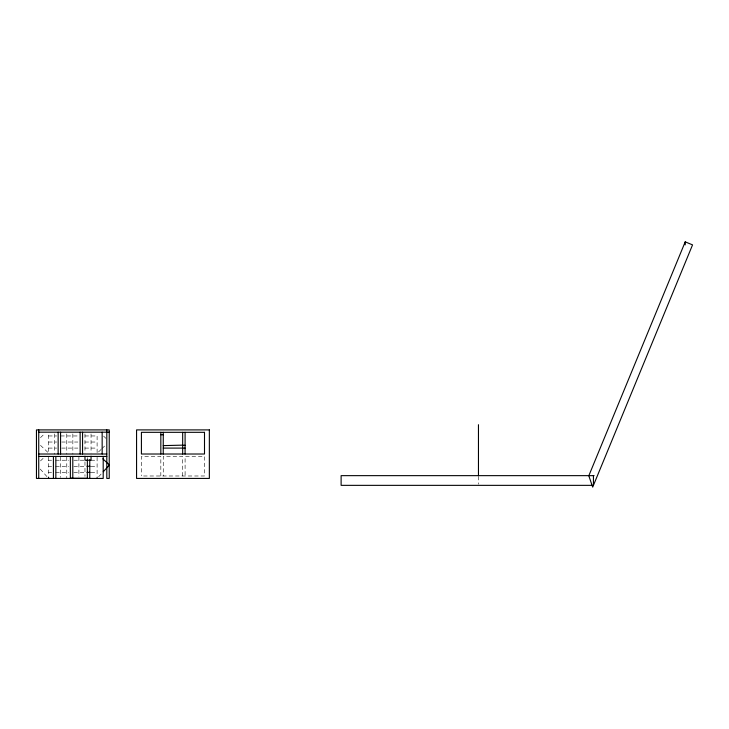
<?xml version="1.0" encoding="UTF-8"?>
<svg xmlns="http://www.w3.org/2000/svg" width="729" height="729" viewBox="0 0 729 729"><rect width="100%" height="100%" fill="white"/><g stroke="black" fill="none" stroke-linecap="round" stroke-linejoin="round"><path stroke-width="0.55" stroke-dasharray="3.65 2.73" d="M98.643 476.748L101.723 473.403M101.149 449.401L97.103 453.356L97.103 433.937M101.96 448.608L106.006 444.663M40.496 460.919L43.731 457.766M40.496 437.628L44.542 433.764M48.579 435.96L56.671 435.96M60.717 435.96L78.905 435.96M84.974 435.96L97.103 435.96M48.579 442.029L56.671 442.029M61.719 442.029L77.894 442.029M84.974 442.029L97.103 442.029M48.579 448.089L56.671 448.089M61.719 448.089L77.894 448.089M84.974 448.089L97.103 448.089M48.579 460.227L51.613 460.227M55.659 460.227L68.799 460.227M73.857 460.227L84.974 460.227L84.974 476.401M91.043 460.227L97.103 460.227M48.579 466.287L51.613 466.287M55.659 466.287L68.799 466.287M73.857 466.287L84.974 466.287M91.043 466.287L97.103 466.287M48.579 472.356L51.613 472.356M55.659 472.356L68.799 472.356M73.857 472.356L84.974 472.356M91.043 472.356L97.103 472.356M143.577 475.991L204.503 475.991L204.503 456.445L185.093 456.445L185.093 475.991M40.496 445.346L48.579 453.037L48.579 433.937M103.573 436.088L106.006 438.402M40.241 469.093L47.066 476.72M478.461 476.365L478.461 484.229M182.669 475.991L182.669 456.445L163.26 456.445L163.26 475.991M160.827 475.991L160.827 456.445L141.417 456.445L141.417 475.855M97.103 457.311L97.103 476.566M91.043 433.937L91.043 453.146M87.352 457.53L87.352 459.717M84.974 433.937L84.974 453.146M78.905 457.192L78.905 476.401M72.845 433.937L72.845 454.158M66.776 433.937L66.776 454.158M66.776 457.192L66.776 478.424M60.717 457.192L60.717 477.413M54.648 433.937L54.648 454.158M48.579 457.129L48.579 476.31"/><path stroke-width="1.09" d="M685.214 241.855L588.804 475.773L592.695 487.145L692.55 244.88L685.214 241.855L685.214 244.88M103.263 471.727L109.432 465.038L102.853 458.805M163.26 445.61L182.669 445.146M38.737 432.179L109.241 432.179M160.827 434.748L163.26 434.748M182.669 445.264L185.093 445.264M163.26 448.098L185.093 448.098M38.737 454.012L106.808 454.012M38.737 456.445L106.808 456.445M86.997 466.287L90.031 466.287M86.997 472.356L90.031 472.356M594.117 475.645L341.117 475.645L341.117 485.35L593.433 485.35L593.452 475.645M70.367 478.279L87.352 478.279L87.352 459.717M478.461 424.697L478.461 475.244M185.093 432.324L185.093 454.012M182.669 432.324L182.669 454.012M163.26 432.324L163.26 454.012M160.827 432.324L160.827 454.012M106.808 429.9L106.808 478.424L109.241 478.424L109.241 429.9L36.45 429.9L36.45 478.424L103.199 478.424L103.199 456.445M102.16 432.179L102.16 454.012M97.103 477.613L97.103 478.424M91.043 456.181L91.043 460.227L84.974 460.227L84.974 456.181M89.776 459.735L89.776 478.424M82.559 432.179L82.559 454.012M80.135 432.179L80.135 454.012M72.791 456.445L72.791 478.279L70.367 478.424L70.367 456.445M60.571 432.179L60.571 454.012M58.147 432.179L58.147 454.012M55.841 456.445L55.841 478.424M53.417 456.445L53.417 478.424M48.579 477.304L48.579 478.424M38.737 429.9L38.737 478.424M209.351 429.9L136.569 429.9L136.569 478.424L209.351 478.424L209.351 429.9M204.503 432.324L141.417 432.324L141.417 454.012L204.503 454.012L204.503 432.324"/></g></svg>
